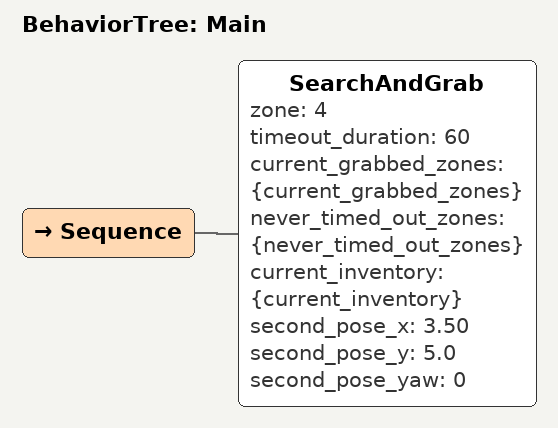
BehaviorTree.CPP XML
<root BTCPP_format="4" main_tree_to_execute="Main">
  <BehaviorTree ID="Main">
    <Sequence>
      <SearchAndGrab
        zone="4"
        timeout_duration="60"
        current_grabbed_zones="{current_grabbed_zones}"
        never_timed_out_zones="{never_timed_out_zones}"
        current_inventory="{current_inventory}"
        second_pose_x="3.50"
        second_pose_y="5.0"
        second_pose_yaw="0"
      />
    </Sequence>
  </BehaviorTree>
</root>
